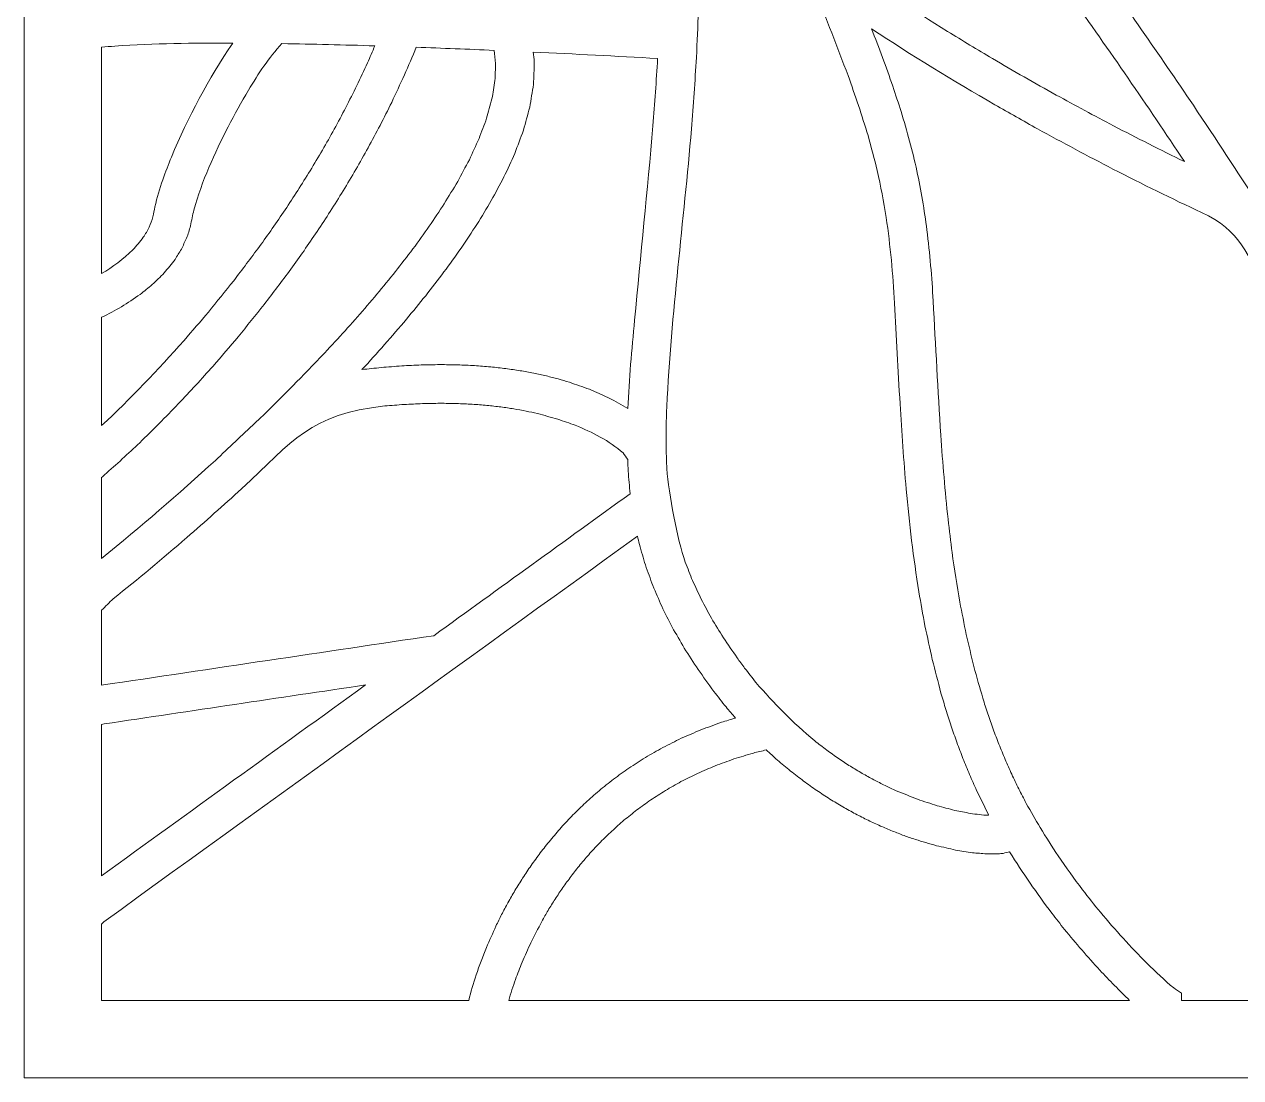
# Model space of a CAD drawing. Header units: centimetres. Extents: x 11.4 to 34.1, y -13.2 to 12.5.
# Drawn here: x 23.29 to 30, y -13.24 to -7.43 of the extents above; entities that cross this region are included whole.
import ezdxf

# ---------------------------------------------------------------- set-up
doc = ezdxf.new("R2010")
doc.units = ezdxf.units.CM
doc.header["$MEASUREMENT"] = 0
doc.layers.add('layer 1', color=7, linetype='Continuous')

msp = doc.modelspace()

# ---------------------------------------------------------------- linework, layer by layer
at = {"layer": 'layer 1', "color": 242, "lineweight": 9}
for points, knots in [([(34.05956, -13.24016), (30.47075, -13.24016), (26.88195, -13.24016), (23.29314, -13.24016), (23.29314, -13.24016), (23.29314, -4.65901), (23.29314, 3.92215), (23.29314, 12.5033), (23.29314, 12.5033), (26.88195, 12.5033), (30.47075, 12.5033), (34.05956, 12.5033), (34.05956, 12.5033), (34.05956, 3.92215), (34.05956, -4.65901), (34.05956, -13.24016)], [0, 0, 0, 0, 0.2, 0.2, 0.2, 0.2, 0.4, 0.4, 0.4, 0.4, 0.6, 0.6, 0.6, 0.6, 1, 1, 1, 1]), ([(27.75568, -6.84298), (27.77746, -6.93241), (27.80475, -7.02127), (27.83523, -7.10812), (27.83523, -7.10812), (28.01448, -7.23516), (28.19876, -7.35403), (28.38485, -7.47074), (28.38485, -7.47074), (28.46724, -7.52048), (28.54963, -7.57022), (28.63202, -7.61996), (28.63202, -7.61996), (28.74881, -7.688), (28.86602, -7.7549), (28.98406, -7.82079), (28.98406, -7.82079), (29.08892, -7.87818), (29.19408, -7.93477), (29.29982, -7.99056), (29.29982, -7.99056), (29.42946, -8.05781), (29.55953, -8.12386), (29.69079, -8.18792), (29.69079, -8.18792), (29.48707, -7.87903), (29.27615, -7.57501), (29.06178, -7.27345), (29.06178, -7.27345), (28.81182, -6.92387), (28.48394, -6.49966), (28.18671, -6.19339), (28.18671, -6.19339), (28.15566, -6.22453), (28.1285, -6.25763), (28.10155, -6.29234), (28.10155, -6.29234), (27.98357, -6.4508), (27.88559, -6.62301), (27.78546, -6.79299), (27.78546, -6.79299), (27.77557, -6.80967), (27.76574, -6.82639), (27.75568, -6.84298)], [0, 0, 0, 0, 0.0833333, 0.0833333, 0.0833333, 0.0833333, 0.1666667, 0.1666667, 0.1666667, 0.1666667, 0.25, 0.25, 0.25, 0.25, 0.3333333, 0.3333333, 0.3333333, 0.3333333, 0.4166667, 0.4166667, 0.4166667, 0.4166667, 0.5, 0.5, 0.5, 0.5, 0.5833333, 0.5833333, 0.5833333, 0.5833333, 0.6666667, 0.6666667, 0.6666667, 0.6666667, 0.75, 0.75, 0.75, 0.75, 0.8333333, 0.8333333, 0.8333333, 0.8333333, 1, 1, 1, 1]), ([(30.18912, -7.0495), (30.12284, -6.97739), (30.05656, -6.90527), (29.99027, -6.83315), (29.99027, -6.83315), (29.95709, -6.79945), (29.9239, -6.76574), (29.89072, -6.73204), (29.89072, -6.73204), (29.74344, -6.68065), (29.58528, -6.66348), (29.43066, -6.65133), (29.43066, -6.65133), (29.3672, -6.64744), (29.30401, -6.64475), (29.24046, -6.64294), (29.24046, -6.64294), (29.1914, -6.64269), (29.14234, -6.64244), (29.09328, -6.64219), (29.09328, -6.64219), (29.01655, -6.64348), (28.94007, -6.64565), (28.86342, -6.64907), (28.86342, -6.64907), (28.96559, -6.78024), (29.06479, -6.91331), (29.16238, -7.04793), (29.16238, -7.04793), (29.3592, -7.3214), (29.55158, -7.59825), (29.74031, -7.87736), (29.74031, -7.87736), (29.9926, -8.2561), (30.20554, -8.58717), (30.46485, -8.96982), (30.46485, -8.96982), (30.49956, -9.01996), (30.53427, -9.07011), (30.56898, -9.12026), (30.56898, -9.12026), (30.60406, -9.16963), (30.63915, -9.219), (30.67423, -9.26838), (30.67423, -9.26838), (30.7098, -9.31688), (30.74537, -9.36538), (30.78094, -9.41388), (30.78094, -9.41388), (30.8171, -9.4614), (30.85326, -9.50893), (30.88942, -9.55646), (30.88942, -9.55646), (30.92627, -9.60291), (30.96313, -9.64937), (30.99998, -9.69583), (30.99998, -9.69583), (31.03764, -9.74111), (31.0753, -9.7864), (31.11296, -9.83169), (31.11296, -9.83169), (31.15152, -9.87571), (31.19009, -9.91972), (31.22865, -9.96374), (31.22865, -9.96374), (31.26823, -10.0064), (31.3078, -10.04906), (31.34738, -10.09172), (31.34738, -10.09172), (31.38808, -10.13292), (31.42877, -10.17412), (31.46947, -10.21532), (31.46947, -10.21532), (31.48276, -10.2279), (31.49605, -10.24047), (31.50935, -10.25305), (31.50935, -10.25305), (31.58359, -10.06398), (31.61338, -9.96098), (31.65257, -9.80421), (31.65257, -9.80421), (31.6475, -9.71184), (31.62916, -9.62018), (31.6108, -9.52976), (31.6108, -9.52976), (31.60394, -9.50064), (31.59709, -9.47152), (31.59023, -9.44239), (31.59023, -9.44239), (31.58145, -9.40974), (31.57267, -9.37709), (31.56389, -9.34443), (31.56389, -9.34443), (31.55295, -9.30836), (31.54201, -9.27229), (31.53108, -9.23622), (31.53108, -9.23622), (31.51774, -9.19684), (31.50441, -9.15747), (31.49108, -9.11809), (31.49108, -9.11809), (31.47511, -9.07552), (31.45914, -9.03295), (31.44317, -8.99038), (31.44317, -8.99038), (31.42433, -8.94473), (31.40549, -8.89907), (31.38665, -8.85342), (31.38665, -8.85342), (31.36469, -8.8048), (31.34274, -8.75618), (31.32079, -8.70755), (31.32079, -8.70755), (31.29548, -8.65607), (31.27018, -8.60459), (31.24487, -8.55311), (31.24487, -8.55311), (31.21597, -8.49889), (31.18708, -8.44466), (31.15818, -8.39044), (31.15818, -8.39044), (31.12545, -8.33358), (31.09273, -8.27672), (31.06, -8.21986), (31.06, -8.21986), (31.0232, -8.16048), (30.9864, -8.1011), (30.9496, -8.04172), (30.9496, -8.04172), (30.90849, -7.97993), (30.86738, -7.91815), (30.82626, -7.85636), (30.82626, -7.85636), (30.7806, -7.79228), (30.73494, -7.7282), (30.68927, -7.66412), (30.68927, -7.66412), (30.63882, -7.59785), (30.58836, -7.53159), (30.5379, -7.46533), (30.5379, -7.46533), (30.3813, -7.27266), (30.33069, -7.21324), (30.18912, -7.0495)], [0, 0, 0, 0, 0.027027, 0.027027, 0.027027, 0.027027, 0.0540541, 0.0540541, 0.0540541, 0.0540541, 0.0810811, 0.0810811, 0.0810811, 0.0810811, 0.1081081, 0.1081081, 0.1081081, 0.1081081, 0.1351351, 0.1351351, 0.1351351, 0.1351351, 0.1621622, 0.1621622, 0.1621622, 0.1621622, 0.1891892, 0.1891892, 0.1891892, 0.1891892, 0.2162162, 0.2162162, 0.2162162, 0.2162162, 0.2432432, 0.2432432, 0.2432432, 0.2432432, 0.2702703, 0.2702703, 0.2702703, 0.2702703, 0.2972973, 0.2972973, 0.2972973, 0.2972973, 0.3243243, 0.3243243, 0.3243243, 0.3243243, 0.3513514, 0.3513514, 0.3513514, 0.3513514, 0.3783784, 0.3783784, 0.3783784, 0.3783784, 0.4054054, 0.4054054, 0.4054054, 0.4054054, 0.4324324, 0.4324324, 0.4324324, 0.4324324, 0.4594595, 0.4594595, 0.4594595, 0.4594595, 0.4864865, 0.4864865, 0.4864865, 0.4864865, 0.5135135, 0.5135135, 0.5135135, 0.5135135, 0.5405405, 0.5405405, 0.5405405, 0.5405405, 0.5675676, 0.5675676, 0.5675676, 0.5675676, 0.5945946, 0.5945946, 0.5945946, 0.5945946, 0.6216216, 0.6216216, 0.6216216, 0.6216216, 0.6486486, 0.6486486, 0.6486486, 0.6486486, 0.6756757, 0.6756757, 0.6756757, 0.6756757, 0.7027027, 0.7027027, 0.7027027, 0.7027027, 0.7297297, 0.7297297, 0.7297297, 0.7297297, 0.7567568, 0.7567568, 0.7567568, 0.7567568, 0.7837838, 0.7837838, 0.7837838, 0.7837838, 0.8108108, 0.8108108, 0.8108108, 0.8108108, 0.8378378, 0.8378378, 0.8378378, 0.8378378, 0.8648649, 0.8648649, 0.8648649, 0.8648649, 0.8918919, 0.8918919, 0.8918919, 0.8918919, 0.9189189, 0.9189189, 0.9189189, 0.9189189, 0.9459459, 0.9459459, 0.9459459, 0.9459459, 1, 1, 1, 1]), ([(27.01419, -7.08501), (27.01891, -7.08842), (27.02364, -7.09183), (27.02836, -7.09525), (27.02836, -7.09525), (27.02373, -7.09988), (27.01909, -7.10451), (27.01446, -7.10914), (27.01446, -7.10914), (27.0133, -7.19182), (27.01213, -7.2745), (27.01097, -7.35718), (27.01097, -7.35718), (27.00728, -7.44262), (27.00359, -7.52806), (26.9999, -7.6135), (26.9999, -7.6135), (26.99193, -7.74489), (26.9827, -7.87601), (26.97243, -8.00725), (26.97243, -8.00725), (26.92912, -8.51713), (26.86187, -9.02714), (26.83583, -9.53809), (26.83583, -9.53809), (26.83285, -9.61595), (26.83146, -9.69325), (26.8322, -9.77118), (26.8322, -9.77118), (26.83365, -9.80794), (26.83509, -9.8447), (26.83654, -9.88146), (26.83654, -9.88146), (26.84684, -10.02337), (26.89454, -10.26899), (26.93837, -10.39756), (26.93837, -10.39756), (26.9517, -10.43141), (26.96503, -10.46525), (26.97836, -10.4991), (26.97836, -10.4991), (26.99434, -10.53336), (27.01031, -10.56762), (27.02629, -10.60188), (27.02629, -10.60188), (27.04512, -10.63681), (27.06395, -10.67173), (27.08279, -10.70665), (27.08279, -10.70665), (27.10469, -10.74245), (27.1266, -10.77825), (27.14851, -10.81405), (27.14851, -10.81405), (27.17371, -10.85094), (27.1989, -10.88782), (27.2241, -10.92471), (27.2241, -10.92471), (27.23789, -10.94347), (27.25167, -10.96224), (27.26546, -10.981), (27.26546, -10.981), (27.28631, -11.00755), (27.30715, -11.03409), (27.328, -11.06064), (27.328, -11.06064), (27.42591, -11.17501), (27.53164, -11.28178), (27.6522, -11.38275), (27.6522, -11.38275), (27.67416, -11.3997), (27.69612, -11.41665), (27.71808, -11.4336), (27.71808, -11.4336), (27.73997, -11.44916), (27.76187, -11.46473), (27.78376, -11.4803), (27.78376, -11.4803), (27.80551, -11.49454), (27.82726, -11.50878), (27.84901, -11.52303), (27.84901, -11.52303), (27.87054, -11.536), (27.89207, -11.54896), (27.9136, -11.56193), (27.9136, -11.56193), (27.93483, -11.57368), (27.95607, -11.58543), (27.9773, -11.59718), (27.9773, -11.59718), (27.99815, -11.60776), (28.019, -11.61835), (28.03985, -11.62893), (28.03985, -11.62893), (28.06024, -11.63839), (28.08063, -11.64786), (28.10102, -11.65733), (28.10102, -11.65733), (28.1401, -11.67312), (28.17917, -11.68891), (28.21825, -11.7047), (28.21825, -11.7047), (28.25449, -11.71664), (28.29073, -11.72859), (28.32697, -11.74053), (28.32697, -11.74053), (28.35968, -11.74905), (28.3924, -11.75756), (28.42511, -11.76607), (28.42511, -11.76607), (28.45356, -11.77157), (28.48201, -11.77706), (28.51047, -11.78256), (28.51047, -11.78256), (28.5431, -11.78718), (28.57669, -11.79245), (28.60971, -11.79321), (28.60971, -11.79321), (28.6102, -11.79222), (28.61069, -11.79124), (28.61118, -11.79025), (28.61118, -11.79025), (28.58911, -11.74553), (28.56703, -11.70081), (28.54495, -11.65609), (28.54495, -11.65609), (28.53198, -11.62689), (28.51901, -11.59769), (28.50603, -11.56849), (28.50603, -11.56849), (28.49392, -11.539), (28.48181, -11.50951), (28.4697, -11.48003), (28.4697, -11.48003), (28.45842, -11.45027), (28.44714, -11.42052), (28.43587, -11.39077), (28.43587, -11.39077), (28.42538, -11.36077), (28.4149, -11.33077), (28.40441, -11.30077), (28.40441, -11.30077), (28.39469, -11.27055), (28.38497, -11.24033), (28.37525, -11.2101), (28.37525, -11.2101), (28.36625, -11.17967), (28.35726, -11.14924), (28.34826, -11.1188), (28.34826, -11.1188), (28.33231, -11.05739), (28.31636, -10.99598), (28.3004, -10.93457), (28.3004, -10.93457), (28.28694, -10.87255), (28.27347, -10.81053), (28.26, -10.74851), (28.26, -10.74851), (28.24875, -10.68602), (28.23749, -10.62353), (28.22624, -10.56104), (28.22624, -10.56104), (28.21156, -10.46679), (28.19829, -10.37269), (28.18622, -10.27809), (28.18622, -10.27809), (28.17531, -10.18352), (28.16546, -10.08904), (28.15652, -9.99428), (28.15652, -9.99428), (28.14312, -9.83727), (28.13215, -9.68033), (28.12263, -9.52306), (28.12263, -9.52306), (28.1121, -9.33822), (28.10272, -9.15333), (28.09254, -8.96849), (28.09254, -8.96849), (28.08334, -8.81022), (28.06952, -8.65297), (28.04617, -8.49611), (28.04617, -8.49611), (28.03264, -8.4091), (28.01631, -8.32307), (27.99661, -8.23726), (27.99661, -8.23726), (27.98127, -8.1727), (27.96389, -8.10883), (27.94595, -8.04495), (27.94595, -8.04495), (27.91235, -7.9331), (27.87552, -7.82335), (27.8357, -7.71359), (27.8357, -7.71359), (27.77703, -7.55635), (27.7143, -7.40065), (27.65682, -7.24298), (27.65682, -7.24298), (27.56373, -7.17701), (27.47316, -7.1077), (27.38254, -7.03845), (27.38254, -7.03845), (27.25194, -6.93437), (27.12217, -6.82939), (26.99962, -6.71581), (26.99962, -6.71581), (27.00978, -6.8386), (27.01261, -6.96184), (27.01419, -7.08501)], [0, 0, 0, 0, 0.0188679, 0.0188679, 0.0188679, 0.0188679, 0.0377358, 0.0377358, 0.0377358, 0.0377358, 0.0566038, 0.0566038, 0.0566038, 0.0566038, 0.0754717, 0.0754717, 0.0754717, 0.0754717, 0.0943396, 0.0943396, 0.0943396, 0.0943396, 0.1132075, 0.1132075, 0.1132075, 0.1132075, 0.1320755, 0.1320755, 0.1320755, 0.1320755, 0.1509434, 0.1509434, 0.1509434, 0.1509434, 0.1698113, 0.1698113, 0.1698113, 0.1698113, 0.1886792, 0.1886792, 0.1886792, 0.1886792, 0.2075472, 0.2075472, 0.2075472, 0.2075472, 0.2264151, 0.2264151, 0.2264151, 0.2264151, 0.245283, 0.245283, 0.245283, 0.245283, 0.2641509, 0.2641509, 0.2641509, 0.2641509, 0.2830189, 0.2830189, 0.2830189, 0.2830189, 0.3018868, 0.3018868, 0.3018868, 0.3018868, 0.3207547, 0.3207547, 0.3207547, 0.3207547, 0.3396226, 0.3396226, 0.3396226, 0.3396226, 0.3584906, 0.3584906, 0.3584906, 0.3584906, 0.3773585, 0.3773585, 0.3773585, 0.3773585, 0.3962264, 0.3962264, 0.3962264, 0.3962264, 0.4150943, 0.4150943, 0.4150943, 0.4150943, 0.4339623, 0.4339623, 0.4339623, 0.4339623, 0.4528302, 0.4528302, 0.4528302, 0.4528302, 0.4716981, 0.4716981, 0.4716981, 0.4716981, 0.490566, 0.490566, 0.490566, 0.490566, 0.509434, 0.509434, 0.509434, 0.509434, 0.5283019, 0.5283019, 0.5283019, 0.5283019, 0.5471698, 0.5471698, 0.5471698, 0.5471698, 0.5660377, 0.5660377, 0.5660377, 0.5660377, 0.5849057, 0.5849057, 0.5849057, 0.5849057, 0.6037736, 0.6037736, 0.6037736, 0.6037736, 0.6226415, 0.6226415, 0.6226415, 0.6226415, 0.6415094, 0.6415094, 0.6415094, 0.6415094, 0.6603774, 0.6603774, 0.6603774, 0.6603774, 0.6792453, 0.6792453, 0.6792453, 0.6792453, 0.6981132, 0.6981132, 0.6981132, 0.6981132, 0.7169811, 0.7169811, 0.7169811, 0.7169811, 0.7358491, 0.7358491, 0.7358491, 0.7358491, 0.754717, 0.754717, 0.754717, 0.754717, 0.7735849, 0.7735849, 0.7735849, 0.7735849, 0.7924528, 0.7924528, 0.7924528, 0.7924528, 0.8113208, 0.8113208, 0.8113208, 0.8113208, 0.8301887, 0.8301887, 0.8301887, 0.8301887, 0.8490566, 0.8490566, 0.8490566, 0.8490566, 0.8679245, 0.8679245, 0.8679245, 0.8679245, 0.8867925, 0.8867925, 0.8867925, 0.8867925, 0.9056604, 0.9056604, 0.9056604, 0.9056604, 0.9245283, 0.9245283, 0.9245283, 0.9245283, 0.9433962, 0.9433962, 0.9433962, 0.9433962, 0.9622642, 0.9622642, 0.9622642, 0.9622642, 1, 1, 1, 1]), ([(30.23925, -12.81377), (30.25278, -12.80017), (30.26632, -12.78657), (30.27985, -12.77297), (30.27985, -12.77297), (30.49073, -12.41698), (30.68176, -12.04986), (30.86769, -11.68039), (30.86769, -11.68039), (30.90229, -11.60971), (30.93689, -11.53903), (30.97148, -11.46836), (30.97148, -11.46836), (31.00734, -11.39288), (31.0432, -11.31741), (31.07906, -11.24194), (31.07906, -11.24194), (31.11582, -11.16202), (31.15257, -11.0821), (31.18933, -11.00217), (31.18933, -11.00217), (31.22664, -10.91814), (31.26395, -10.8341), (31.30126, -10.75007), (31.30126, -10.75007), (31.34176, -10.65492), (31.38226, -10.55977), (31.42277, -10.46462), (31.42277, -10.46462), (31.38862, -10.43232), (31.35448, -10.40002), (31.32033, -10.36772), (31.32033, -10.36772), (31.27801, -10.32487), (31.23568, -10.28201), (31.19336, -10.23916), (31.19336, -10.23916), (31.15233, -10.19495), (31.11131, -10.15073), (31.07029, -10.10652), (31.07029, -10.10652), (31.03046, -10.06105), (30.99062, -10.01558), (30.95079, -9.97011), (30.95079, -9.97011), (30.91202, -9.92349), (30.87326, -9.87687), (30.83449, -9.83025), (30.83449, -9.83025), (30.79668, -9.78259), (30.75887, -9.73493), (30.72105, -9.68727), (30.72105, -9.68727), (30.68408, -9.63867), (30.64711, -9.59007), (30.61013, -9.54147), (30.61013, -9.54147), (30.57388, -9.49204), (30.53762, -9.44261), (30.50137, -9.39317), (30.50137, -9.39317), (30.46572, -9.34301), (30.43007, -9.29284), (30.39443, -9.24268), (30.39443, -9.24268), (30.32449, -9.14056), (30.25455, -9.03844), (30.18461, -8.93632), (30.18461, -8.93632), (30.01846, -8.68723), (30.00565, -8.56904), (29.78552, -8.46893), (29.78552, -8.46893), (29.62082, -8.39257), (29.45848, -8.31168), (29.2968, -8.22917), (29.2968, -8.22917), (29.15725, -8.15678), (29.01881, -8.08285), (28.88092, -8.00738), (28.88092, -8.00738), (28.80261, -7.9632), (28.7243, -7.91902), (28.64599, -7.87484), (28.64599, -7.87484), (28.41562, -7.74062), (28.18783, -7.6029), (27.96567, -7.45538), (27.96567, -7.45538), (28.00629, -7.56063), (28.04573, -7.666), (28.08301, -7.7725), (28.08301, -7.7725), (28.09825, -7.81912), (28.11349, -7.86574), (28.12873, -7.91236), (28.12873, -7.91236), (28.1612, -8.02044), (28.19109, -8.12859), (28.2155, -8.23875), (28.2155, -8.23875), (28.23862, -8.34694), (28.25677, -8.45538), (28.27101, -8.56508), (28.27101, -8.56508), (28.28712, -8.69523), (28.29778, -8.82553), (28.30539, -8.95644), (28.30539, -8.95644), (28.31899, -9.20316), (28.33108, -9.44992), (28.34715, -9.6965), (28.34715, -9.6965), (28.35812, -9.85143), (28.37113, -10.00575), (28.38723, -10.16024), (28.38723, -10.16024), (28.39468, -10.22156), (28.40213, -10.28287), (28.40958, -10.34418), (28.40958, -10.34418), (28.42246, -10.4355), (28.43658, -10.52623), (28.45217, -10.61713), (28.45217, -10.61713), (28.464, -10.67692), (28.47584, -10.73671), (28.48767, -10.7965), (28.48767, -10.7965), (28.50168, -10.85545), (28.5157, -10.91439), (28.52971, -10.97334), (28.52971, -10.97334), (28.54613, -11.0313), (28.56256, -11.08927), (28.57898, -11.14723), (28.57898, -11.14723), (28.58817, -11.17581), (28.59736, -11.20438), (28.60655, -11.23296), (28.60655, -11.23296), (28.61644, -11.26124), (28.62632, -11.28952), (28.63621, -11.3178), (28.63621, -11.3178), (28.64681, -11.34578), (28.65742, -11.37375), (28.66802, -11.40173), (28.66802, -11.40173), (28.67938, -11.42938), (28.69074, -11.45704), (28.70209, -11.48469), (28.70209, -11.48469), (28.71423, -11.51201), (28.72637, -11.53933), (28.73851, -11.56665), (28.73851, -11.56665), (28.75146, -11.59362), (28.76441, -11.62059), (28.77735, -11.64756), (28.77735, -11.64756), (28.79115, -11.67417), (28.80494, -11.70077), (28.81873, -11.72738), (28.81873, -11.72738), (28.84422, -11.7719), (28.86971, -11.81642), (28.8952, -11.86095), (28.8952, -11.86095), (28.92761, -11.91357), (28.96069, -11.96539), (28.99482, -12.01692), (28.99482, -12.01692), (29.03835, -12.08043), (29.08293, -12.14258), (29.12922, -12.20411), (29.12922, -12.20411), (29.16158, -12.2459), (29.19436, -12.28715), (29.22781, -12.32809), (29.22781, -12.32809), (29.30957, -12.4256), (29.39422, -12.51904), (29.4842, -12.60904), (29.4842, -12.60904), (29.53201, -12.65597), (29.58052, -12.70228), (29.63171, -12.74557), (29.63171, -12.74557), (29.64609, -12.75517), (29.66047, -12.76477), (29.67485, -12.77438), (29.67485, -12.77438), (29.67485, -12.78751), (29.67485, -12.80064), (29.67485, -12.81377), (29.67485, -12.81377), (29.86298, -12.81377), (30.05112, -12.81377), (30.23925, -12.81377)], [0, 0, 0, 0, 0.0196078, 0.0196078, 0.0196078, 0.0196078, 0.0392157, 0.0392157, 0.0392157, 0.0392157, 0.0588235, 0.0588235, 0.0588235, 0.0588235, 0.0784314, 0.0784314, 0.0784314, 0.0784314, 0.0980392, 0.0980392, 0.0980392, 0.0980392, 0.1176471, 0.1176471, 0.1176471, 0.1176471, 0.1372549, 0.1372549, 0.1372549, 0.1372549, 0.1568627, 0.1568627, 0.1568627, 0.1568627, 0.1764706, 0.1764706, 0.1764706, 0.1764706, 0.1960784, 0.1960784, 0.1960784, 0.1960784, 0.2156863, 0.2156863, 0.2156863, 0.2156863, 0.2352941, 0.2352941, 0.2352941, 0.2352941, 0.254902, 0.254902, 0.254902, 0.254902, 0.2745098, 0.2745098, 0.2745098, 0.2745098, 0.2941176, 0.2941176, 0.2941176, 0.2941176, 0.3137255, 0.3137255, 0.3137255, 0.3137255, 0.3333333, 0.3333333, 0.3333333, 0.3333333, 0.3529412, 0.3529412, 0.3529412, 0.3529412, 0.372549, 0.372549, 0.372549, 0.372549, 0.3921569, 0.3921569, 0.3921569, 0.3921569, 0.4117647, 0.4117647, 0.4117647, 0.4117647, 0.4313725, 0.4313725, 0.4313725, 0.4313725, 0.4509804, 0.4509804, 0.4509804, 0.4509804, 0.4705882, 0.4705882, 0.4705882, 0.4705882, 0.4901961, 0.4901961, 0.4901961, 0.4901961, 0.5098039, 0.5098039, 0.5098039, 0.5098039, 0.5294118, 0.5294118, 0.5294118, 0.5294118, 0.5490196, 0.5490196, 0.5490196, 0.5490196, 0.5686275, 0.5686275, 0.5686275, 0.5686275, 0.5882353, 0.5882353, 0.5882353, 0.5882353, 0.6078431, 0.6078431, 0.6078431, 0.6078431, 0.627451, 0.627451, 0.627451, 0.627451, 0.6470588, 0.6470588, 0.6470588, 0.6470588, 0.6666667, 0.6666667, 0.6666667, 0.6666667, 0.6862745, 0.6862745, 0.6862745, 0.6862745, 0.7058824, 0.7058824, 0.7058824, 0.7058824, 0.7254902, 0.7254902, 0.7254902, 0.7254902, 0.745098, 0.745098, 0.745098, 0.745098, 0.7647059, 0.7647059, 0.7647059, 0.7647059, 0.7843137, 0.7843137, 0.7843137, 0.7843137, 0.8039216, 0.8039216, 0.8039216, 0.8039216, 0.8235294, 0.8235294, 0.8235294, 0.8235294, 0.8431373, 0.8431373, 0.8431373, 0.8431373, 0.8627451, 0.8627451, 0.8627451, 0.8627451, 0.8823529, 0.8823529, 0.8823529, 0.8823529, 0.9019608, 0.9019608, 0.9019608, 0.9019608, 0.9215686, 0.9215686, 0.9215686, 0.9215686, 0.9411765, 0.9411765, 0.9411765, 0.9411765, 0.9607843, 0.9607843, 0.9607843, 0.9607843, 1, 1, 1, 1]), ([(23.71953, -8.80607), (23.78154, -8.76919), (23.83933, -8.7253), (23.89096, -8.67487), (23.89096, -8.67487), (23.91214, -8.65262), (23.93097, -8.63043), (23.94913, -8.60567), (23.94913, -8.60567), (23.9612, -8.58735), (23.97169, -8.56952), (23.98165, -8.54999), (23.98165, -8.54999), (23.99008, -8.53059), (23.99667, -8.51231), (24.00241, -8.49196), (24.00241, -8.49196), (24.00598, -8.47392), (24.00956, -8.45587), (24.01313, -8.43783), (24.01313, -8.43783), (24.02529, -8.38665), (24.03999, -8.33758), (24.05671, -8.28772), (24.05671, -8.28772), (24.07184, -8.24572), (24.08774, -8.20432), (24.10442, -8.16292), (24.10442, -8.16292), (24.19704, -7.94346), (24.30785, -7.73097), (24.44304, -7.5346), (24.44304, -7.5346), (24.22616, -7.53328), (24.00947, -7.53653), (23.79302, -7.55075), (23.79302, -7.55075), (23.76857, -7.55299), (23.74411, -7.55523), (23.71966, -7.55746), (23.71966, -7.55746), (23.71962, -7.55747), (23.71958, -7.55747), (23.71953, -7.55748), (23.71953, -7.55748), (23.71953, -7.97367), (23.71953, -8.38987), (23.71953, -8.80607)], [0, 0, 0, 0, 0.0769231, 0.0769231, 0.0769231, 0.0769231, 0.1538462, 0.1538462, 0.1538462, 0.1538462, 0.2307692, 0.2307692, 0.2307692, 0.2307692, 0.3076923, 0.3076923, 0.3076923, 0.3076923, 0.3846154, 0.3846154, 0.3846154, 0.3846154, 0.4615385, 0.4615385, 0.4615385, 0.4615385, 0.5384615, 0.5384615, 0.5384615, 0.5384615, 0.6153846, 0.6153846, 0.6153846, 0.6153846, 0.6923077, 0.6923077, 0.6923077, 0.6923077, 0.7692308, 0.7692308, 0.7692308, 0.7692308, 0.8461538, 0.8461538, 0.8461538, 0.8461538, 1, 1, 1, 1]), ([(23.71953, -9.64346), (23.87938, -9.4954), (24.0293, -9.33655), (24.17445, -9.17431), (24.17445, -9.17431), (24.21924, -9.12207), (24.26402, -9.06983), (24.3088, -9.01759), (24.3088, -9.01759), (24.35526, -8.95999), (24.40171, -8.90239), (24.44816, -8.84478), (24.44816, -8.84478), (24.49539, -8.78209), (24.54262, -8.7194), (24.58985, -8.65671), (24.58985, -8.65671), (24.61348, -8.62354), (24.63711, -8.59037), (24.66075, -8.5572), (24.66075, -8.5572), (24.68424, -8.52286), (24.70774, -8.48853), (24.73124, -8.45419), (24.73124, -8.45419), (24.75449, -8.41872), (24.77774, -8.38325), (24.80099, -8.34778), (24.80099, -8.34778), (24.82388, -8.31121), (24.84678, -8.27464), (24.86967, -8.23806), (24.86967, -8.23806), (24.89211, -8.20043), (24.91454, -8.1628), (24.93697, -8.12516), (24.93697, -8.12516), (24.95882, -8.0865), (24.98068, -8.04784), (25.00253, -8.00918), (25.00253, -8.00918), (25.02371, -7.96952), (25.04488, -7.92986), (25.06605, -7.89021), (25.06605, -7.89021), (25.08644, -7.84959), (25.10682, -7.80898), (25.1272, -7.76836), (25.1272, -7.76836), (25.14668, -7.72683), (25.16616, -7.68529), (25.18564, -7.64375), (25.18564, -7.64375), (25.19928, -7.61243), (25.21292, -7.5811), (25.22656, -7.54978), (25.22656, -7.54978), (25.05577, -7.54424), (24.8849, -7.54038), (24.71404, -7.53743), (24.71404, -7.53743), (24.64119, -7.61418), (24.58398, -7.70417), (24.52894, -7.79409), (24.52894, -7.79409), (24.48973, -7.86036), (24.45275, -7.92724), (24.41714, -7.99552), (24.41714, -7.99552), (24.34246, -8.14328), (24.27218, -8.29516), (24.22813, -8.45522), (24.22813, -8.45522), (24.22125, -8.48417), (24.21568, -8.51325), (24.20969, -8.54241), (24.20969, -8.54241), (24.20648, -8.5538), (24.20327, -8.5652), (24.20005, -8.57659), (24.20005, -8.57659), (24.19612, -8.58755), (24.19219, -8.59851), (24.18826, -8.60946), (24.18826, -8.60946), (24.17856, -8.63003), (24.16887, -8.6506), (24.15917, -8.67116), (24.15917, -8.67116), (24.14751, -8.68993), (24.13586, -8.70869), (24.1242, -8.72745), (24.1242, -8.72745), (24.10505, -8.75357), (24.08549, -8.77788), (24.06409, -8.8022), (24.06409, -8.8022), (24.04291, -8.82445), (24.02147, -8.84545), (23.99877, -8.86617), (23.99877, -8.86617), (23.97697, -8.88486), (23.95498, -8.9027), (23.93216, -8.92016), (23.93216, -8.92016), (23.86549, -8.96859), (23.79473, -9.01254), (23.71953, -9.04666), (23.71953, -9.04666), (23.71953, -9.24559), (23.71953, -9.44453), (23.71953, -9.64346)], [0, 0, 0, 0, 0.0344828, 0.0344828, 0.0344828, 0.0344828, 0.0689655, 0.0689655, 0.0689655, 0.0689655, 0.1034483, 0.1034483, 0.1034483, 0.1034483, 0.137931, 0.137931, 0.137931, 0.137931, 0.1724138, 0.1724138, 0.1724138, 0.1724138, 0.2068966, 0.2068966, 0.2068966, 0.2068966, 0.2413793, 0.2413793, 0.2413793, 0.2413793, 0.2758621, 0.2758621, 0.2758621, 0.2758621, 0.3103448, 0.3103448, 0.3103448, 0.3103448, 0.3448276, 0.3448276, 0.3448276, 0.3448276, 0.3793103, 0.3793103, 0.3793103, 0.3793103, 0.4137931, 0.4137931, 0.4137931, 0.4137931, 0.4482759, 0.4482759, 0.4482759, 0.4482759, 0.4827586, 0.4827586, 0.4827586, 0.4827586, 0.5172414, 0.5172414, 0.5172414, 0.5172414, 0.5517241, 0.5517241, 0.5517241, 0.5517241, 0.5862069, 0.5862069, 0.5862069, 0.5862069, 0.6206897, 0.6206897, 0.6206897, 0.6206897, 0.6551724, 0.6551724, 0.6551724, 0.6551724, 0.6896552, 0.6896552, 0.6896552, 0.6896552, 0.7241379, 0.7241379, 0.7241379, 0.7241379, 0.7586207, 0.7586207, 0.7586207, 0.7586207, 0.7931034, 0.7931034, 0.7931034, 0.7931034, 0.8275862, 0.8275862, 0.8275862, 0.8275862, 0.862069, 0.862069, 0.862069, 0.862069, 0.8965517, 0.8965517, 0.8965517, 0.8965517, 0.9310345, 0.9310345, 0.9310345, 0.9310345, 1, 1, 1, 1]), ([(23.71953, -10.37704), (23.93462, -10.20354), (24.14234, -10.02124), (24.34699, -9.83559), (24.34699, -9.83559), (24.42025, -9.76688), (24.49351, -9.69816), (24.56677, -9.62944), (24.56677, -9.62944), (24.70347, -9.49635), (24.76946, -9.43037), (24.90785, -9.28734), (24.90785, -9.28734), (24.94536, -9.2472), (24.98287, -9.20706), (25.02038, -9.16691), (25.02038, -9.16691), (25.05711, -9.12603), (25.09384, -9.08516), (25.13056, -9.04428), (25.13056, -9.04428), (25.16616, -9.00287), (25.20175, -8.96147), (25.23735, -8.92006), (25.23735, -8.92006), (25.27146, -8.87833), (25.30556, -8.83661), (25.33967, -8.79488), (25.33967, -8.79488), (25.37194, -8.75304), (25.4042, -8.71121), (25.43647, -8.66938), (25.43647, -8.66938), (25.46654, -8.62765), (25.49661, -8.58593), (25.52668, -8.54421), (25.52668, -8.54421), (25.55421, -8.50283), (25.58173, -8.46145), (25.60926, -8.42007), (25.60926, -8.42007), (25.63389, -8.37928), (25.65852, -8.33849), (25.68315, -8.2977), (25.68315, -8.2977), (25.70454, -8.25775), (25.72593, -8.2178), (25.74732, -8.17785), (25.74732, -8.17785), (25.76514, -8.13902), (25.78297, -8.1002), (25.80079, -8.06137), (25.80079, -8.06137), (25.81475, -8.02397), (25.82871, -7.98656), (25.84266, -7.94916), (25.84266, -7.94916), (25.85249, -7.9135), (25.86232, -7.87784), (25.87215, -7.84218), (25.87215, -7.84218), (25.87767, -7.80857), (25.88319, -7.77496), (25.88871, -7.74135), (25.88871, -7.74135), (25.88983, -7.71005), (25.89094, -7.67875), (25.89205, -7.64745), (25.89205, -7.64745), (25.88927, -7.62313), (25.88648, -7.59882), (25.88369, -7.57451), (25.88369, -7.57451), (25.74059, -7.56842), (25.59748, -7.56254), (25.45433, -7.55746), (25.45433, -7.55746), (25.41298, -7.66055), (25.36617, -7.76093), (25.31902, -7.86146), (25.31902, -7.86146), (25.29781, -7.90372), (25.2766, -7.94598), (25.25539, -7.98824), (25.25539, -7.98824), (25.23339, -8.02945), (25.21139, -8.07065), (25.18939, -8.11185), (25.18939, -8.11185), (25.16671, -8.15197), (25.14404, -8.19209), (25.12136, -8.23221), (25.12136, -8.23221), (25.09811, -8.27121), (25.07486, -8.31022), (25.05162, -8.34922), (25.05162, -8.34922), (25.02792, -8.38708), (25.00421, -8.42494), (24.98051, -8.46279), (24.98051, -8.46279), (24.95647, -8.49948), (24.93242, -8.53616), (24.90838, -8.57284), (24.90838, -8.57284), (24.8841, -8.60831), (24.85983, -8.64379), (24.83555, -8.67927), (24.83555, -8.67927), (24.81115, -8.71351), (24.78676, -8.74775), (24.76236, -8.78199), (24.76236, -8.78199), (24.71365, -8.84664), (24.66495, -8.91129), (24.61624, -8.97595), (24.61624, -8.97595), (24.56838, -9.03529), (24.52053, -9.09464), (24.47267, -9.15398), (24.47267, -9.15398), (24.42655, -9.20778), (24.38044, -9.26157), (24.33432, -9.31536), (24.33432, -9.31536), (24.27115, -9.38597), (24.20735, -9.4556), (24.14238, -9.52457), (24.14238, -9.52457), (24.07246, -9.59699), (24.00178, -9.66816), (23.92948, -9.73822), (23.92948, -9.73822), (23.8658, -9.79866), (23.80168, -9.85857), (23.73482, -9.91552), (23.73482, -9.91552), (23.72973, -9.92062), (23.72463, -9.92571), (23.71953, -9.93081), (23.71953, -9.93081), (23.71953, -10.07955), (23.71953, -10.2283), (23.71953, -10.37704)], [0, 0, 0, 0, 0.027027, 0.027027, 0.027027, 0.027027, 0.0540541, 0.0540541, 0.0540541, 0.0540541, 0.0810811, 0.0810811, 0.0810811, 0.0810811, 0.1081081, 0.1081081, 0.1081081, 0.1081081, 0.1351351, 0.1351351, 0.1351351, 0.1351351, 0.1621622, 0.1621622, 0.1621622, 0.1621622, 0.1891892, 0.1891892, 0.1891892, 0.1891892, 0.2162162, 0.2162162, 0.2162162, 0.2162162, 0.2432432, 0.2432432, 0.2432432, 0.2432432, 0.2702703, 0.2702703, 0.2702703, 0.2702703, 0.2972973, 0.2972973, 0.2972973, 0.2972973, 0.3243243, 0.3243243, 0.3243243, 0.3243243, 0.3513514, 0.3513514, 0.3513514, 0.3513514, 0.3783784, 0.3783784, 0.3783784, 0.3783784, 0.4054054, 0.4054054, 0.4054054, 0.4054054, 0.4324324, 0.4324324, 0.4324324, 0.4324324, 0.4594595, 0.4594595, 0.4594595, 0.4594595, 0.4864865, 0.4864865, 0.4864865, 0.4864865, 0.5135135, 0.5135135, 0.5135135, 0.5135135, 0.5405405, 0.5405405, 0.5405405, 0.5405405, 0.5675676, 0.5675676, 0.5675676, 0.5675676, 0.5945946, 0.5945946, 0.5945946, 0.5945946, 0.6216216, 0.6216216, 0.6216216, 0.6216216, 0.6486486, 0.6486486, 0.6486486, 0.6486486, 0.6756757, 0.6756757, 0.6756757, 0.6756757, 0.7027027, 0.7027027, 0.7027027, 0.7027027, 0.7297297, 0.7297297, 0.7297297, 0.7297297, 0.7567568, 0.7567568, 0.7567568, 0.7567568, 0.7837838, 0.7837838, 0.7837838, 0.7837838, 0.8108108, 0.8108108, 0.8108108, 0.8108108, 0.8378378, 0.8378378, 0.8378378, 0.8378378, 0.8648649, 0.8648649, 0.8648649, 0.8648649, 0.8918919, 0.8918919, 0.8918919, 0.8918919, 0.9189189, 0.9189189, 0.9189189, 0.9189189, 0.9459459, 0.9459459, 0.9459459, 0.9459459, 1, 1, 1, 1]), ([(26.78594, -7.61959), (26.55717, -7.60656), (26.3283, -7.59483), (26.0994, -7.58422), (26.0994, -7.58422), (26.10149, -7.6025), (26.10359, -7.62077), (26.10569, -7.63905), (26.10569, -7.63905), (26.10422, -7.6802), (26.10276, -7.72135), (26.10129, -7.7625), (26.10129, -7.7625), (26.09443, -7.80431), (26.08756, -7.84611), (26.0807, -7.88791), (26.0807, -7.88791), (26.06903, -7.93024), (26.05736, -7.97256), (26.04569, -8.01489), (26.04569, -8.01489), (26.02973, -8.05766), (26.01377, -8.10044), (25.99781, -8.14322), (25.99781, -8.14322), (25.97799, -8.18639), (25.95817, -8.22956), (25.93835, -8.27273), (25.93835, -8.27273), (25.91507, -8.31622), (25.89178, -8.3597), (25.8685, -8.40318), (25.8685, -8.40318), (25.84212, -8.44688), (25.81574, -8.49057), (25.78936, -8.53427), (25.78936, -8.53427), (25.76023, -8.57805), (25.7311, -8.62184), (25.70198, -8.66562), (25.70198, -8.66562), (25.67045, -8.70936), (25.63892, -8.7531), (25.6074, -8.79684), (25.6074, -8.79684), (25.57381, -8.84039), (25.54023, -8.88393), (25.50665, -8.92747), (25.50665, -8.92747), (25.47134, -8.97066), (25.43604, -9.01385), (25.40074, -9.05703), (25.40074, -9.05703), (25.32014, -9.15079), (25.23961, -9.24456), (25.15517, -9.33493), (25.15517, -9.33493), (25.19051, -9.33113), (25.22586, -9.32733), (25.2612, -9.32353), (25.2612, -9.32353), (25.29892, -9.32057), (25.33664, -9.31762), (25.37436, -9.31467), (25.37436, -9.31467), (25.41038, -9.31293), (25.44639, -9.31118), (25.4824, -9.30944), (25.4824, -9.30944), (25.51673, -9.30883), (25.55106, -9.30823), (25.58539, -9.30762), (25.58539, -9.30762), (25.61807, -9.30806), (25.65075, -9.30851), (25.68343, -9.30895), (25.68343, -9.30895), (25.71449, -9.31037), (25.74554, -9.31179), (25.7766, -9.31321), (25.7766, -9.31321), (25.80606, -9.31553), (25.83552, -9.31785), (25.86498, -9.32016), (25.86498, -9.32016), (25.89287, -9.3233), (25.92076, -9.32643), (25.94865, -9.32956), (25.94865, -9.32956), (25.975, -9.33344), (26.00135, -9.33731), (26.0277, -9.34118), (26.0277, -9.34118), (26.05253, -9.34571), (26.07736, -9.35023), (26.1022, -9.35476), (26.1022, -9.35476), (26.12554, -9.35986), (26.14889, -9.36497), (26.17223, -9.37007), (26.17223, -9.37007), (26.19411, -9.37567), (26.21599, -9.38127), (26.23787, -9.38687), (26.23787, -9.38687), (26.25832, -9.39289), (26.27876, -9.3989), (26.29921, -9.40491), (26.29921, -9.40491), (26.33588, -9.41786), (26.37256, -9.4308), (26.40924, -9.44374), (26.40924, -9.44374), (26.4827, -9.47423), (26.55487, -9.50704), (26.62202, -9.55004), (26.62202, -9.55004), (26.62824, -9.38737), (26.64367, -9.2252), (26.65851, -9.06316), (26.65851, -9.06316), (26.69255, -8.70541), (26.72952, -8.348), (26.75994, -7.98991), (26.75994, -7.98991), (26.7696, -7.86648), (26.77845, -7.74316), (26.78594, -7.61959)], [0, 0, 0, 0, 0.030303, 0.030303, 0.030303, 0.030303, 0.0606061, 0.0606061, 0.0606061, 0.0606061, 0.0909091, 0.0909091, 0.0909091, 0.0909091, 0.1212121, 0.1212121, 0.1212121, 0.1212121, 0.1515152, 0.1515152, 0.1515152, 0.1515152, 0.1818182, 0.1818182, 0.1818182, 0.1818182, 0.2121212, 0.2121212, 0.2121212, 0.2121212, 0.2424242, 0.2424242, 0.2424242, 0.2424242, 0.2727273, 0.2727273, 0.2727273, 0.2727273, 0.3030303, 0.3030303, 0.3030303, 0.3030303, 0.3333333, 0.3333333, 0.3333333, 0.3333333, 0.3636364, 0.3636364, 0.3636364, 0.3636364, 0.3939394, 0.3939394, 0.3939394, 0.3939394, 0.4242424, 0.4242424, 0.4242424, 0.4242424, 0.4545455, 0.4545455, 0.4545455, 0.4545455, 0.4848485, 0.4848485, 0.4848485, 0.4848485, 0.5151515, 0.5151515, 0.5151515, 0.5151515, 0.5454545, 0.5454545, 0.5454545, 0.5454545, 0.5757576, 0.5757576, 0.5757576, 0.5757576, 0.6060606, 0.6060606, 0.6060606, 0.6060606, 0.6363636, 0.6363636, 0.6363636, 0.6363636, 0.6666667, 0.6666667, 0.6666667, 0.6666667, 0.6969697, 0.6969697, 0.6969697, 0.6969697, 0.7272727, 0.7272727, 0.7272727, 0.7272727, 0.7575758, 0.7575758, 0.7575758, 0.7575758, 0.7878788, 0.7878788, 0.7878788, 0.7878788, 0.8181818, 0.8181818, 0.8181818, 0.8181818, 0.8484848, 0.8484848, 0.8484848, 0.8484848, 0.8787879, 0.8787879, 0.8787879, 0.8787879, 0.9090909, 0.9090909, 0.9090909, 0.9090909, 0.9393939, 0.9393939, 0.9393939, 0.9393939, 1, 1, 1, 1]), ([(23.71953, -11.07566), (24.33006, -10.98462), (24.94059, -10.89357), (25.55112, -10.80253), (25.55112, -10.80253), (25.91228, -10.54149), (26.27344, -10.28045), (26.6346, -10.01941), (26.6346, -10.01941), (26.62951, -9.97794), (26.62675, -9.93614), (26.62373, -9.89449), (26.62373, -9.89449), (26.62271, -9.8736), (26.62169, -9.85271), (26.62067, -9.83182), (26.62067, -9.83182), (26.61217, -9.81954), (26.60367, -9.80725), (26.59517, -9.79497), (26.59517, -9.79497), (26.51904, -9.72639), (26.42481, -9.68104), (26.33102, -9.6421), (26.33102, -9.6421), (26.29914, -9.63086), (26.26726, -9.61961), (26.23538, -9.60837), (26.23538, -9.60837), (26.19793, -9.59809), (26.16047, -9.58782), (26.12302, -9.57754), (26.12302, -9.57754), (26.10211, -9.57297), (26.0812, -9.5684), (26.06029, -9.56383), (26.06029, -9.56383), (26.03789, -9.55975), (26.01548, -9.55566), (25.99307, -9.55158), (25.99307, -9.55158), (25.96913, -9.54806), (25.94519, -9.54454), (25.92125, -9.54102), (25.92125, -9.54102), (25.89574, -9.53816), (25.87022, -9.53529), (25.84471, -9.53242), (25.84471, -9.53242), (25.8176, -9.53029), (25.79048, -9.52816), (25.76337, -9.52603), (25.76337, -9.52603), (25.73461, -9.52471), (25.70586, -9.5234), (25.67711, -9.52208), (25.67711, -9.52208), (25.64668, -9.52167), (25.61626, -9.52125), (25.58583, -9.52084), (25.58583, -9.52084), (25.5537, -9.52141), (25.52157, -9.52198), (25.48944, -9.52255), (25.48944, -9.52255), (25.45557, -9.52419), (25.42171, -9.52582), (25.38784, -9.52746), (25.38784, -9.52746), (25.3522, -9.53025), (25.31656, -9.53304), (25.28093, -9.53583), (25.28093, -9.53583), (24.86944, -9.58008), (24.77395, -9.72739), (24.49108, -9.99273), (24.49108, -9.99273), (24.39126, -10.08328), (24.29083, -10.17282), (24.18931, -10.26148), (24.18931, -10.26148), (24.05586, -10.37605), (23.92171, -10.49029), (23.78334, -10.59895), (23.78334, -10.59895), (23.76207, -10.62022), (23.7408, -10.64149), (23.71953, -10.66276), (23.71953, -10.66276), (23.71953, -10.80039), (23.71953, -10.93803), (23.71953, -11.07566)], [0, 0, 0, 0, 0.0416667, 0.0416667, 0.0416667, 0.0416667, 0.0833333, 0.0833333, 0.0833333, 0.0833333, 0.125, 0.125, 0.125, 0.125, 0.1666667, 0.1666667, 0.1666667, 0.1666667, 0.2083333, 0.2083333, 0.2083333, 0.2083333, 0.25, 0.25, 0.25, 0.25, 0.2916667, 0.2916667, 0.2916667, 0.2916667, 0.3333333, 0.3333333, 0.3333333, 0.3333333, 0.375, 0.375, 0.375, 0.375, 0.4166667, 0.4166667, 0.4166667, 0.4166667, 0.4583333, 0.4583333, 0.4583333, 0.4583333, 0.5, 0.5, 0.5, 0.5, 0.5416667, 0.5416667, 0.5416667, 0.5416667, 0.5833333, 0.5833333, 0.5833333, 0.5833333, 0.625, 0.625, 0.625, 0.625, 0.6666667, 0.6666667, 0.6666667, 0.6666667, 0.7083333, 0.7083333, 0.7083333, 0.7083333, 0.75, 0.75, 0.75, 0.75, 0.7916667, 0.7916667, 0.7916667, 0.7916667, 0.8333333, 0.8333333, 0.8333333, 0.8333333, 0.875, 0.875, 0.875, 0.875, 0.9166667, 0.9166667, 0.9166667, 0.9166667, 1, 1, 1, 1]), ([(25.74421, -12.81377), (25.75583, -12.76627), (25.77008, -12.71967), (25.78505, -12.67303), (25.78505, -12.67303), (25.80263, -12.62209), (25.82136, -12.57218), (25.8413, -12.52212), (25.8413, -12.52212), (25.85883, -12.48268), (25.87637, -12.44324), (25.89391, -12.40379), (25.89391, -12.40379), (25.90435, -12.38271), (25.91479, -12.36162), (25.92524, -12.34054), (25.92524, -12.34054), (25.93687, -12.31873), (25.9485, -12.29692), (25.96014, -12.2751), (25.96014, -12.2751), (25.97302, -12.2527), (25.9859, -12.2303), (25.99878, -12.2079), (25.99878, -12.2079), (26.01296, -12.18506), (26.02714, -12.16221), (26.04132, -12.13936), (26.04132, -12.13936), (26.05686, -12.11621), (26.0724, -12.09305), (26.08794, -12.06989), (26.08794, -12.06989), (26.10489, -12.04657), (26.12185, -12.02324), (26.1388, -11.99992), (26.1388, -11.99992), (26.15722, -11.97657), (26.17565, -11.95321), (26.19407, -11.92986), (26.19407, -11.92986), (26.21402, -11.90663), (26.23397, -11.8834), (26.25392, -11.86017), (26.25392, -11.86017), (26.27545, -11.8372), (26.29698, -11.81423), (26.31851, -11.79126), (26.31851, -11.79126), (26.34168, -11.7687), (26.36484, -11.74614), (26.38801, -11.72358), (26.38801, -11.72358), (26.41286, -11.70158), (26.43771, -11.67958), (26.46256, -11.65758), (26.46256, -11.65758), (26.48915, -11.63629), (26.51574, -11.615), (26.54232, -11.59371), (26.54232, -11.59371), (26.57069, -11.57328), (26.59906, -11.55285), (26.62743, -11.53242), (26.62743, -11.53242), (26.65763, -11.513), (26.68783, -11.49358), (26.71803, -11.47415), (26.71803, -11.47415), (26.75009, -11.4559), (26.78216, -11.43764), (26.81423, -11.41938), (26.81423, -11.41938), (26.84821, -11.40243), (26.88218, -11.38548), (26.91616, -11.36853), (26.91616, -11.36853), (26.95207, -11.35305), (26.98799, -11.33756), (27.02391, -11.32207), (27.02391, -11.32207), (27.06181, -11.30819), (27.09971, -11.29431), (27.13761, -11.28043), (27.13761, -11.28043), (27.1635, -11.27256), (27.18939, -11.26469), (27.21529, -11.25682), (27.21529, -11.25682), (27.19789, -11.2365), (27.1805, -11.21618), (27.1631, -11.19586), (27.1631, -11.19586), (27.14063, -11.16723), (27.11815, -11.13861), (27.09567, -11.10998), (27.09567, -11.10998), (27.06677, -11.06971), (27.03786, -11.02944), (27.00895, -10.98916), (27.00895, -10.98916), (26.98349, -10.94986), (26.95803, -10.91055), (26.93257, -10.87123), (26.93257, -10.87123), (26.91029, -10.83254), (26.88801, -10.79384), (26.86574, -10.75515), (26.86574, -10.75515), (26.8465, -10.71689), (26.82727, -10.67862), (26.80803, -10.64035), (26.80803, -10.64035), (26.7917, -10.60235), (26.77536, -10.56435), (26.75902, -10.52635), (26.75902, -10.52635), (26.74544, -10.48846), (26.73186, -10.45057), (26.71828, -10.41268), (26.71828, -10.41268), (26.70729, -10.37477), (26.69631, -10.33685), (26.68533, -10.29894), (26.68533, -10.29894), (26.6817, -10.28384), (26.67807, -10.26875), (26.67445, -10.25366), (26.67445, -10.25366), (25.68863, -10.9662), (24.74695, -11.64683), (23.73192, -12.38048), (23.73192, -12.38048), (23.72779, -12.38461), (23.72366, -12.38874), (23.71953, -12.39287), (23.71953, -12.39287), (23.71953, -12.53317), (23.71953, -12.67347), (23.71953, -12.81377), (23.71953, -12.81377), (24.39442, -12.81377), (25.06932, -12.81377), (25.74421, -12.81377)], [0, 0, 0, 0, 0.027027, 0.027027, 0.027027, 0.027027, 0.0540541, 0.0540541, 0.0540541, 0.0540541, 0.0810811, 0.0810811, 0.0810811, 0.0810811, 0.1081081, 0.1081081, 0.1081081, 0.1081081, 0.1351351, 0.1351351, 0.1351351, 0.1351351, 0.1621622, 0.1621622, 0.1621622, 0.1621622, 0.1891892, 0.1891892, 0.1891892, 0.1891892, 0.2162162, 0.2162162, 0.2162162, 0.2162162, 0.2432432, 0.2432432, 0.2432432, 0.2432432, 0.2702703, 0.2702703, 0.2702703, 0.2702703, 0.2972973, 0.2972973, 0.2972973, 0.2972973, 0.3243243, 0.3243243, 0.3243243, 0.3243243, 0.3513514, 0.3513514, 0.3513514, 0.3513514, 0.3783784, 0.3783784, 0.3783784, 0.3783784, 0.4054054, 0.4054054, 0.4054054, 0.4054054, 0.4324324, 0.4324324, 0.4324324, 0.4324324, 0.4594595, 0.4594595, 0.4594595, 0.4594595, 0.4864865, 0.4864865, 0.4864865, 0.4864865, 0.5135135, 0.5135135, 0.5135135, 0.5135135, 0.5405405, 0.5405405, 0.5405405, 0.5405405, 0.5675676, 0.5675676, 0.5675676, 0.5675676, 0.5945946, 0.5945946, 0.5945946, 0.5945946, 0.6216216, 0.6216216, 0.6216216, 0.6216216, 0.6486486, 0.6486486, 0.6486486, 0.6486486, 0.6756757, 0.6756757, 0.6756757, 0.6756757, 0.7027027, 0.7027027, 0.7027027, 0.7027027, 0.7297297, 0.7297297, 0.7297297, 0.7297297, 0.7567568, 0.7567568, 0.7567568, 0.7567568, 0.7837838, 0.7837838, 0.7837838, 0.7837838, 0.8108108, 0.8108108, 0.8108108, 0.8108108, 0.8378378, 0.8378378, 0.8378378, 0.8378378, 0.8648649, 0.8648649, 0.8648649, 0.8648649, 0.8918919, 0.8918919, 0.8918919, 0.8918919, 0.9189189, 0.9189189, 0.9189189, 0.9189189, 0.9459459, 0.9459459, 0.9459459, 0.9459459, 1, 1, 1, 1]), ([(23.71953, -12.12638), (24.20481, -11.77563), (24.69009, -11.42487), (25.17537, -11.07411), (25.17537, -11.07411), (24.69469, -11.1458), (24.214, -11.21748), (23.73331, -11.28916), (23.73331, -11.28916), (23.72872, -11.29031), (23.72413, -11.29146), (23.71953, -11.2926), (23.71953, -11.2926), (23.71953, -11.57053), (23.71953, -11.84846), (23.71953, -12.12638)], [0, 0, 0, 0, 0.2, 0.2, 0.2, 0.2, 0.4, 0.4, 0.4, 0.4, 0.6, 0.6, 0.6, 0.6, 1, 1, 1, 1]), ([(29.38887, -12.81377), (29.33216, -12.75991), (29.27757, -12.70374), (29.22408, -12.64688), (29.22408, -12.64688), (29.15677, -12.57378), (29.09227, -12.49915), (29.0294, -12.42221), (29.0294, -12.42221), (29.00618, -12.39262), (28.98296, -12.36304), (28.95975, -12.33346), (28.95975, -12.33346), (28.87706, -12.22356), (28.79918, -12.1116), (28.72705, -11.99447), (28.72705, -11.99447), (28.7154, -11.99733), (28.70376, -12.00019), (28.69212, -12.00306), (28.69212, -12.00306), (28.68257, -12.00405), (28.67301, -12.00504), (28.66346, -12.00603), (28.66346, -12.00603), (28.64211, -12.0061), (28.62075, -12.00616), (28.5994, -12.00622), (28.5994, -12.00622), (28.57342, -12.00396), (28.54744, -12.0017), (28.52146, -11.99943), (28.52146, -11.99943), (28.49072, -11.99454), (28.45998, -11.98964), (28.42924, -11.98475), (28.42924, -11.98475), (28.39413, -11.9768), (28.35902, -11.96884), (28.32391, -11.96089), (28.32391, -11.96089), (28.28499, -11.94943), (28.24607, -11.93798), (28.20714, -11.92652), (28.20714, -11.92652), (28.18644, -11.91933), (28.16574, -11.91214), (28.14503, -11.90496), (28.14503, -11.90496), (28.12361, -11.89672), (28.10218, -11.88849), (28.08076, -11.88025), (28.08076, -11.88025), (28.05869, -11.87092), (28.03663, -11.86158), (28.01456, -11.85224), (28.01456, -11.85224), (27.99194, -11.84173), (27.96932, -11.83123), (27.9467, -11.82073), (27.9467, -11.82073), (27.9236, -11.80901), (27.9005, -11.79729), (27.87741, -11.78557), (27.87741, -11.78557), (27.85392, -11.77257), (27.83043, -11.75957), (27.80695, -11.74657), (27.80695, -11.74657), (27.78316, -11.73224), (27.75937, -11.71791), (27.73557, -11.70358), (27.73557, -11.70358), (27.71157, -11.68786), (27.68756, -11.67214), (27.66355, -11.65642), (27.66355, -11.65642), (27.63941, -11.63926), (27.61527, -11.62209), (27.59113, -11.60492), (27.59113, -11.60492), (27.56694, -11.58626), (27.54276, -11.56759), (27.51857, -11.54893), (27.51857, -11.54893), (27.49443, -11.52871), (27.47029, -11.50849), (27.44615, -11.48827), (27.44615, -11.48827), (27.42567, -11.46965), (27.40519, -11.45103), (27.3847, -11.4324), (27.3847, -11.4324), (27.36102, -11.43819), (27.33733, -11.44397), (27.31365, -11.44975), (27.31365, -11.44975), (27.27754, -11.46072), (27.24143, -11.4717), (27.20532, -11.48268), (27.20532, -11.48268), (27.17116, -11.49519), (27.137, -11.5077), (27.10284, -11.52021), (27.10284, -11.52021), (27.07057, -11.53413), (27.03829, -11.54804), (27.00601, -11.56196), (27.00601, -11.56196), (26.97555, -11.57715), (26.94509, -11.59235), (26.91463, -11.60754), (26.91463, -11.60754), (26.88593, -11.62389), (26.85722, -11.64023), (26.82851, -11.65658), (26.82851, -11.65658), (26.8015, -11.67395), (26.77449, -11.69132), (26.74747, -11.7087), (26.74747, -11.7087), (26.72209, -11.72698), (26.69671, -11.74525), (26.67133, -11.76353), (26.67133, -11.76353), (26.64753, -11.78259), (26.62373, -11.80165), (26.59993, -11.82071), (26.59993, -11.82071), (26.57766, -11.84042), (26.55539, -11.86014), (26.53312, -11.87986), (26.53312, -11.87986), (26.51232, -11.90011), (26.49153, -11.92036), (26.47073, -11.94061), (26.47073, -11.94061), (26.45137, -11.96126), (26.43201, -11.98192), (26.41264, -12.00258), (26.41264, -12.00258), (26.39466, -12.02352), (26.37668, -12.04446), (26.3587, -12.0654), (26.3587, -12.0654), (26.34206, -12.08649), (26.32542, -12.10758), (26.30878, -12.12867), (26.30878, -12.12867), (26.29343, -12.14978), (26.27809, -12.17089), (26.26274, -12.192), (26.26274, -12.192), (26.24865, -12.21301), (26.23456, -12.23401), (26.22046, -12.25501), (26.22046, -12.25501), (26.20758, -12.27577), (26.19469, -12.29653), (26.18181, -12.31729), (26.18181, -12.31729), (26.17009, -12.33767), (26.15837, -12.35805), (26.14665, -12.37843), (26.14665, -12.37843), (26.12653, -12.41752), (26.10642, -12.45661), (26.0863, -12.4957), (26.0863, -12.4957), (26.07032, -12.53164), (26.05434, -12.56759), (26.03836, -12.60353), (26.03836, -12.60353), (26.02615, -12.63523), (26.01395, -12.66693), (26.00175, -12.69864), (26.00175, -12.69864), (25.98864, -12.73664), (25.97566, -12.77498), (25.96449, -12.81377), (25.96449, -12.81377), (27.10595, -12.81377), (28.24741, -12.81377), (29.38887, -12.81377)], [0, 0, 0, 0, 0.0212766, 0.0212766, 0.0212766, 0.0212766, 0.0425532, 0.0425532, 0.0425532, 0.0425532, 0.0638298, 0.0638298, 0.0638298, 0.0638298, 0.0851064, 0.0851064, 0.0851064, 0.0851064, 0.106383, 0.106383, 0.106383, 0.106383, 0.1276596, 0.1276596, 0.1276596, 0.1276596, 0.1489362, 0.1489362, 0.1489362, 0.1489362, 0.1702128, 0.1702128, 0.1702128, 0.1702128, 0.1914894, 0.1914894, 0.1914894, 0.1914894, 0.212766, 0.212766, 0.212766, 0.212766, 0.2340426, 0.2340426, 0.2340426, 0.2340426, 0.2553191, 0.2553191, 0.2553191, 0.2553191, 0.2765957, 0.2765957, 0.2765957, 0.2765957, 0.2978723, 0.2978723, 0.2978723, 0.2978723, 0.3191489, 0.3191489, 0.3191489, 0.3191489, 0.3404255, 0.3404255, 0.3404255, 0.3404255, 0.3617021, 0.3617021, 0.3617021, 0.3617021, 0.3829787, 0.3829787, 0.3829787, 0.3829787, 0.4042553, 0.4042553, 0.4042553, 0.4042553, 0.4255319, 0.4255319, 0.4255319, 0.4255319, 0.4468085, 0.4468085, 0.4468085, 0.4468085, 0.4680851, 0.4680851, 0.4680851, 0.4680851, 0.4893617, 0.4893617, 0.4893617, 0.4893617, 0.5106383, 0.5106383, 0.5106383, 0.5106383, 0.5319149, 0.5319149, 0.5319149, 0.5319149, 0.5531915, 0.5531915, 0.5531915, 0.5531915, 0.5744681, 0.5744681, 0.5744681, 0.5744681, 0.5957447, 0.5957447, 0.5957447, 0.5957447, 0.6170213, 0.6170213, 0.6170213, 0.6170213, 0.6382979, 0.6382979, 0.6382979, 0.6382979, 0.6595745, 0.6595745, 0.6595745, 0.6595745, 0.6808511, 0.6808511, 0.6808511, 0.6808511, 0.7021277, 0.7021277, 0.7021277, 0.7021277, 0.7234043, 0.7234043, 0.7234043, 0.7234043, 0.7446809, 0.7446809, 0.7446809, 0.7446809, 0.7659574, 0.7659574, 0.7659574, 0.7659574, 0.787234, 0.787234, 0.787234, 0.787234, 0.8085106, 0.8085106, 0.8085106, 0.8085106, 0.8297872, 0.8297872, 0.8297872, 0.8297872, 0.8510638, 0.8510638, 0.8510638, 0.8510638, 0.8723404, 0.8723404, 0.8723404, 0.8723404, 0.893617, 0.893617, 0.893617, 0.893617, 0.9148936, 0.9148936, 0.9148936, 0.9148936, 0.9361702, 0.9361702, 0.9361702, 0.9361702, 0.9574468, 0.9574468, 0.9574468, 0.9574468, 1, 1, 1, 1])]:
    msp.add_open_spline(points, degree=3, knots=knots, dxfattribs=at)

doc.saveas('drawing.dxf')
